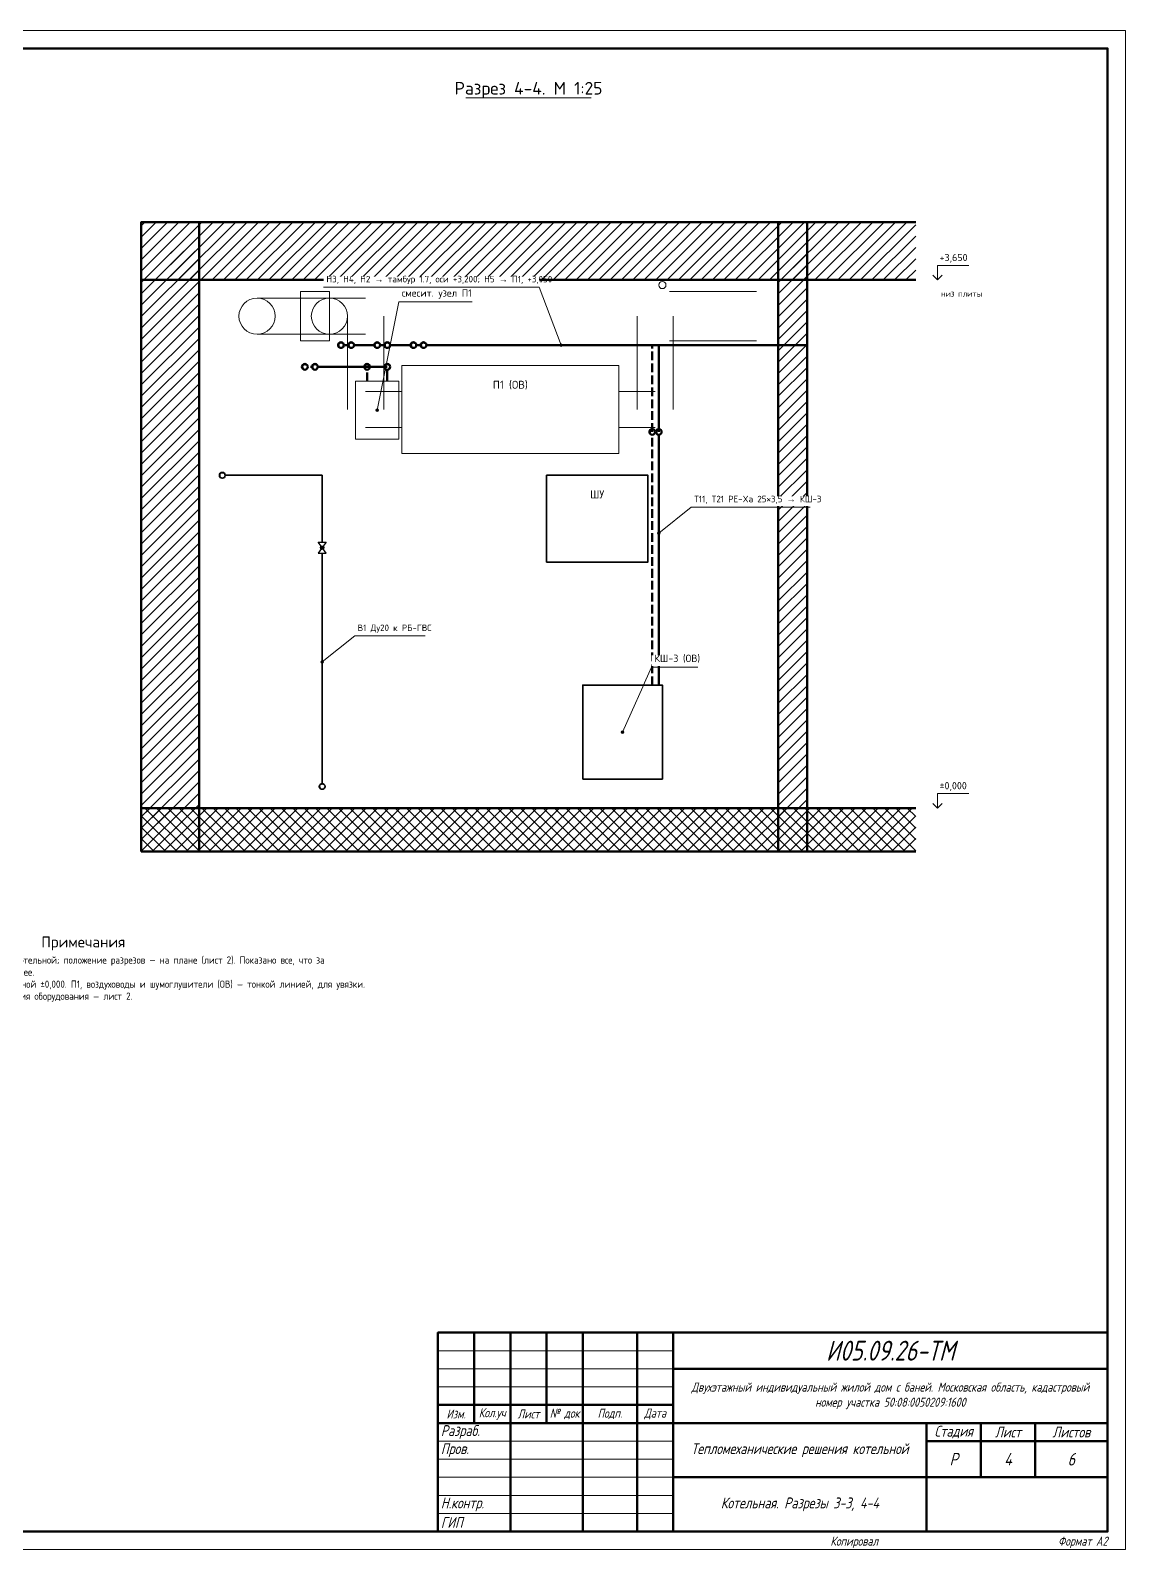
# Paper-space layout 'Лист' of a CAD drawing. Header units: millimetres. Extents: x 0 to 594, y 0 to 420.
# Drawn here: x 291.4 to 594, y 0 to 420 of the extents above; entities that cross this region are included whole.
import ezdxf
from ezdxf.enums import TextEntityAlignment as Align

# ---------------------------------------------------------------- set-up
doc = ezdxf.new("R2010")
doc.units = ezdxf.units.MM
doc.linetypes.add('ОВ_ШТРИХ', pattern=[330, 240, -90])
for name, color, linetype, lineweight in [('Рамка', 7, 'Continuous', 50), ('Таблицы', 7, 'Continuous', 18), ('Текст', 7, 'Continuous', 18), ('ТМ_арматура', 7, 'Continuous', 25), ('ТМ_В1', 150, 'Continuous', 35), ('ТМ_марки', 7, 'Continuous', 18), ('ТМ_оборуд', 7, 'Continuous', 35), ('ТМ_ОВ', 8, 'Continuous', 13), ('ТМ_размеры', 7, 'Continuous', 13), ('ТМ_стены', 7, 'Continuous', 50), ('ТМ_Т1', 1, 'Continuous', 50), ('ТМ_Т11', 30, 'Continuous', 50), ('ТМ_Т2', 5, 'Continuous', 50), ('ТМ_Т21', 4, 'Continuous', 50), ('ТМ_штрих', 8, 'Continuous', 13), ('Тонкие', 8, 'Continuous', 13)]:
    doc.layers.add(name, color=color, linetype=linetype, lineweight=lineweight)
doc.styles.add('GOST', font='isocpeur.ttf', dxfattribs={"width": 0.9})
doc.styles.add('GOST_I', font='isocpeur.ttf', dxfattribs={"width": 0.8})

psp = doc.layouts.new('Лист')

# ---------------------------------------------------------------- hatches: boundary and pattern name
at = {"layer": 'ТМ_марки'}
h = psp.add_hatch(color=7, dxfattribs=at)
edge = h.paths.add_edge_path()
edge.add_arc((438, 333), 0.35, 0, 360)
h = psp.add_hatch(color=7, dxfattribs=at)
edge = h.paths.add_edge_path()
edge.add_arc((387.2, 315), 0.35, 0, 360)
h = psp.add_hatch(color=7, dxfattribs=at)
edge = h.paths.add_edge_path()
edge.add_arc((465, 281), 0.35, 0, 360)
h = psp.add_hatch(color=7, dxfattribs=at)
edge = h.paths.add_edge_path()
edge.add_arc((372, 245.4), 0.35, 0, 360)
at = {"layer": 'ТМ_штрих'}
h = psp.add_hatch(dxfattribs=at)
h.set_pattern_fill('ANSI31', scale=0.7)
h.paths.add_polyline_path([(322, 193), (337.992, 193), (337.992, 367), (322, 367)])
h = psp.add_hatch(dxfattribs=at)
h.set_pattern_fill('ANSI31', scale=0.7)
h.paths.add_polyline_path([(322, 351), (536, 351), (536, 367), (322, 367)])
h = psp.add_hatch(dxfattribs=at)
h.set_pattern_fill('ANSI31', scale=0.7)
h.paths.add_polyline_path([(497.992, 193), (505.992, 193), (505.992, 367), (497.992, 367)])
h = psp.add_hatch(dxfattribs=at)
h.set_pattern_fill('ANSI37', scale=0.7)
h.paths.add_polyline_path([(322, 193), (536, 193), (536, 205), (322, 205)])

# ---------------------------------------------------------------- linework, layer by layer
at = {"layer": 'Рамка', "lineweight": 50}
for points in [[(20, 5), (589, 5), (589, 415), (20, 415)], [(404, 5), (589, 5), (589, 60), (404, 60)]]:
    psp.add_lwpolyline(points, close=True, dxfattribs=at)
at = {"layer": 'Таблицы', "lineweight": 18}
for p, q in [((411.675, 401.375), (446.325, 401.375)), ((404, 55), (469, 55)), ((404, 50), (469, 50)), ((404, 45), (469, 45)), ((404, 30), (469, 30)), ((404, 25), (469, 25)), ((404, 20), (469, 20)), ((404, 15), (469, 15)), ((404, 10), (469, 10))]:
    psp.add_line(p, q, dxfattribs=at)
at = {"layer": 'Таблицы', "lineweight": 50}
for p, q in [((414, 35), (414, 60)), ((424, 5), (424, 60)), ((434, 35), (434, 60)), ((444, 5), (444, 60)), ((459, 5), (459, 60)), ((469, 5), (469, 60)), ((469, 50), (589, 50)), ((404, 40), (469, 40)), ((404, 35), (589, 35)), ((539, 5), (539, 35)), ((554, 20), (554, 35)), ((569, 20), (569, 35)), ((539, 30), (589, 30)), ((469, 20), (589, 20))]:
    psp.add_line(p, q, dxfattribs=at)
at = {"layer": 'ТМ_В1'}
for points in [[(372, 297), (344.4, 297)], [(372, 211), (372, 297)]]:
    psp.add_lwpolyline(points, dxfattribs=at)
at = {"layer": 'ТМ_марки'}
for points in [[(438, 333), (432, 349)], [(465, 281), (474, 288.2)], [(372, 245.4), (381, 252.6)]]:
    psp.add_lwpolyline(points, dxfattribs=at)
for centre in [(438, 333), (387.2, 315), (465, 281), (372, 245.4)]:
    psp.add_circle(centre, 0.35, dxfattribs=at)
at = {"layer": 'ТМ_ОВ'}
for points in [[(354, 346), (384, 346)], [(384, 346), (374, 346)], [(492, 347.8), (468, 347.8)], [(492, 347.8), (468, 347.8)], [(379, 341), (379, 315.2)], [(379, 315.2), (379, 341)], [(389, 341), (389, 315.2)], [(389, 315.2), (389, 341)], [(459, 315.2), (459, 341)], [(459, 341), (459, 315.2)], [(469, 315.2), (469, 341)], [(469, 341), (469, 315.2)], [(354, 336), (384, 336)], [(384, 336), (374, 336)], [(492, 334.2), (468, 334.2)], [(492, 334.2), (468, 334.2)], [(384, 320.2), (394, 320.2)], [(394, 320.2), (384, 320.2)], [(454, 320.2), (464, 320.2)], [(464, 320.2), (454, 320.2)], [(384, 310.2), (394, 310.2)], [(394, 310.2), (384, 310.2)], [(454, 310.2), (464, 310.2)], [(464, 310.2), (454, 310.2)]]:
    psp.add_lwpolyline(points, dxfattribs=at)
for points in [[(366, 334.2), (374, 334.2), (374, 347.8), (366, 347.8)], [(394, 303), (454, 303), (454, 327.4), (394, 327.4)], [(381.2, 307), (393.2, 307), (393.2, 323), (381.2, 323)]]:
    psp.add_lwpolyline(points, close=True, dxfattribs=at)
for centre, radius in [((466, 349.6), 1), ((354, 341), 5), ((374, 341), 5)]:
    psp.add_circle(centre, radius, dxfattribs=at)
at = {"layer": 'ТМ_размеры'}
for points in [[(542, 351), (542, 355)], [(542, 355), (550.64, 355)], [(540.7, 352.3), (542, 351), (543.3, 352.3)], [(540.7, 206.3), (542, 205), (543.3, 206.3)], [(542, 205), (542, 209)], [(542, 209), (550.64, 209)]]:
    psp.add_lwpolyline(points, dxfattribs=at)
at = {"layer": 'ТМ_стены'}
for points in [[(322, 193), (337.992, 193), (337.992, 367), (322, 367)], [(497.992, 193), (505.992, 193), (505.992, 367), (497.992, 367)]]:
    psp.add_lwpolyline(points, close=True, dxfattribs=at)
for points in [[(322, 367), (536, 367)], [(322, 351), (536, 351)], [(322, 205), (536, 205)], [(322, 193), (536, 193)]]:
    psp.add_lwpolyline(points, dxfattribs=at)
at = {"layer": 'ТМ_Т1'}
for points in [[(380, 333), (506, 333)], [(400, 333), (506, 333)], [(390, 327), (390, 323)]]:
    psp.add_lwpolyline(points, dxfattribs=at)
at = {"layer": 'ТМ_Т11'}
psp.add_lwpolyline([(390, 333), (506, 333)], dxfattribs=at)
at = {"layer": 'ТМ_Т2', "linetype": 'ОВ_ШТРИХ', "ltscale": 0.01}
for points in [[(506, 333), (377.2, 333)], [(506, 333), (397.2, 333)], [(384.4, 323), (384.4, 327)]]:
    psp.add_lwpolyline(points, dxfattribs=at)
at = {"layer": 'ТМ_Т21', "linetype": 'ОВ_ШТРИХ', "ltscale": 0.01}
psp.add_lwpolyline([(506, 333), (387.2, 333)], dxfattribs=at)
at = {"layer": 'Тонкие'}
psp.add_lwpolyline([(0, 0), (594, 0), (594, 420), (0, 420)], close=True, dxfattribs=at)

# ---------------------------------------------------------------- texts
at = {"layer": 'Текст', "style": 'GOST'}
for s, height, p in [('Разрез 4-4. М 1:25', 3.5, (429, 404)), ('Примечания', 3, (306, 168))]:
    psp.add_text(s, height=height, dxfattribs=at).set_placement(p, align=Align.MIDDLE_CENTER)
at = {"layer": 'Текст'}
for s, insert, char_height, width, attachment_point, style in [('1. Разрезы получены проекцией 3D-модели котельной; положение разрезов — на плане (лист 2). Показано все, что за плоскостью разреза; ближнее закрывает дальнее.\\P2. Отметки — оси труб от чистого пола топочной ±0,000. П1, воздуховоды и шумоглушители (ОВ) — тонкой линией, для увязки.\\P3. Условные обозначения — лист 1; экспликация оборудования — лист 2.', (236, 164), 2, 140, 1, 'GOST'), ('{\\W0.8;\\Q15;Двухэтажный индивидуальный жилой дом с баней. Московская область, кадастровый номер участка 50:08:0050209:1600}', (529, 42.5), 2.5, 116, 5, 'GOST_I'), ('{\\W0.8;\\Q15;Тепломеханические решения котельной}', (504, 27.5), 3, 66, 5, 'GOST_I'), ('{\\W0.8;\\Q15;Котельная. Разрезы 3-3, 4-4}', (504, 12.5), 3, 66, 5, 'GOST_I')]:
    psp.add_mtext(s, dxfattribs=dict(at, insert=insert, char_height=char_height, width=width, attachment_point=attachment_point, style=style))
at = {"layer": 'Текст', "style": 'GOST_I'}
for s, insert, char_height, attachment_point in [('{\\W0.8;\\Q15;И05.09.26-ТМ}', (529, 55), 5.5, 5), ('{\\W0.8;\\Q15;Изм.}', (409, 37.5), 2.5, 5), ('{\\W0.8;\\Q15;Кол.уч}', (419, 37.5), 2.5, 5), ('{\\W0.8;\\Q15;Лист}', (429, 37.5), 2.5, 5), ('{\\W0.8;\\Q15;№ док}', (439, 37.5), 2.5, 5), ('{\\W0.8;\\Q15;Подп.}', (451.5, 37.5), 2.5, 5), ('{\\W0.8;\\Q15;Дата}', (464, 37.5), 2.5, 5), ('{\\W0.8;\\Q15;Разраб.}', (404.8, 32.5), 3, 4), ('{\\W0.8;\\Q15;Стадия}', (546.5, 32.5), 3, 5), ('{\\W0.8;\\Q15;Лист}', (561.5, 32.5), 3, 5), ('{\\W0.8;\\Q15;Листов}', (579, 32.5), 3, 5), ('{\\W0.8;\\Q15;Пров.}', (404.8, 27.5), 3, 4), ('{\\W0.8;\\Q15;}', (424.8, 32.5), 3, 4), ('{\\W0.8;\\Q15;}', (459.6, 32.5), 3, 4), ('{\\W0.8;\\Q15;}', (424.8, 27.5), 3, 4), ('{\\W0.8;\\Q15;}', (459.6, 27.5), 3, 4), ('{\\W0.8;\\Q15;Р}', (546.5, 25), 3.5, 5), ('{\\W0.8;\\Q15;4}', (561.5, 25), 3.5, 5), ('{\\W0.8;\\Q15;6}', (579, 25), 3.5, 5), ('{\\W0.8;\\Q15;Н.контр.}', (404.8, 12.5), 3, 4), ('{\\W0.8;\\Q15;ГИП}', (404.8, 7.5), 3, 4), ('{\\W0.8;\\Q15;}', (424.8, 12.5), 3, 4), ('{\\W0.8;\\Q15;}', (459.6, 12.5), 3, 4), ('{\\W0.8;\\Q15;}', (424.8, 7.5), 3, 4), ('{\\W0.8;\\Q15;}', (459.6, 7.5), 3, 4), ('{\\W0.8;\\Q15;Копировал}', (519, 2), 2.5, 5), ('{\\W0.8;\\Q15;Формат А2}', (589, 2), 2.5, 6)]:
    psp.add_mtext(s, dxfattribs=dict(at, insert=insert, char_height=char_height, attachment_point=attachment_point))
at = {"layer": 'ТМ_марки', "style": 'GOST'}
psp.add_text('П1 (ОВ)', height=2.2, dxfattribs=at).set_placement((424, 322.032), align=Align.MIDDLE_CENTER)
at = {"layer": 'ТМ_размеры', "style": 'GOST'}
for s, p in [('+3,650', (542.6, 355.6)), ('±0,000', (542.6, 209.6))]:
    psp.add_text(s, height=2, dxfattribs=at).set_placement(p, align=Align.BOTTOM_LEFT)
psp.add_text('низ плиты', height=1.6, dxfattribs=at).set_placement((543, 348), align=Align.TOP_LEFT)

# ---------------------------------------------------------------- next in the draw order: wipeouts: each hides what was drawn before it
for points in [[(376.64, 332.44), (377.76, 332.44), (377.76, 333.56), (376.64, 333.56)], [(386.64, 332.44), (387.76, 332.44), (387.76, 333.56), (386.64, 333.56)], [(396.64, 332.44), (397.76, 332.44), (397.76, 333.56), (396.64, 333.56)], [(383.84, 326.44), (384.96, 326.44), (384.96, 327.56), (383.84, 327.56)], [(389.44, 326.44), (390.56, 326.44), (390.56, 327.56), (389.44, 327.56)], [(343.84, 296.44), (344.96, 296.44), (344.96, 297.56), (343.84, 297.56)], [(474, 288.5), (506.848, 288.5), (506.848, 291.15), (474, 291.15)], [(370.9, 275.5), (373.1, 275.5), (373.1, 278.5), (370.9, 278.5)], [(381, 252.9), (400.456, 252.9), (400.456, 255.55), (381, 255.55)], [(444, 213), (466, 213), (466, 239), (444, 239)], [(371.44, 210.44), (372.56, 210.44), (372.56, 211.56), (371.44, 211.56)]]:
    psp.add_wipeout(points)

# ---------------------------------------------------------------- next in the draw order: hatches: boundary and pattern name
at = {"layer": 'ТМ_арматура'}
h = psp.add_hatch(color=7, dxfattribs=at)
edge = h.paths.add_edge_path()
edge.add_arc((372, 277), 0.5, 0, 360)
at = {"layer": 'ТМ_марки'}
h = psp.add_hatch(color=7, dxfattribs=at)
edge = h.paths.add_edge_path()
edge.add_arc((455, 226), 0.35, 0, 360)

# ---------------------------------------------------------------- next in the draw order: linework, layer by layer
at = {"layer": 'ТМ_арматура'}
for points in [[(372, 277), (370.9, 278.5), (373.1, 278.5)], [(372, 277), (370.9, 275.5), (373.1, 275.5)]]:
    psp.add_lwpolyline(points, close=True, dxfattribs=at)
psp.add_circle((372, 277), 0.5, dxfattribs=at)
at = {"layer": 'ТМ_В1'}
for centre in [(344.4, 297), (372, 211)]:
    psp.add_circle(centre, 0.8, dxfattribs=at)
at = {"layer": 'ТМ_марки'}
for points in [[(474, 288.2), (506.848, 288.2)], [(381, 252.6), (400.456, 252.6)], [(455, 226), (463, 244)]]:
    psp.add_lwpolyline(points, dxfattribs=at)
psp.add_circle((455, 226), 0.35, dxfattribs=at)
at = {"layer": 'ТМ_оборуд'}
psp.add_lwpolyline([(444, 213), (466, 213), (466, 239), (444, 239)], close=True, dxfattribs=at)
at = {"layer": 'ТМ_Т1'}
psp.add_lwpolyline([(370, 327), (390, 327)], dxfattribs=at)
psp.add_circle((390, 327), 0.8, dxfattribs=at)
at = {"layer": 'ТМ_Т11'}
psp.add_lwpolyline([(465, 309), (465, 239)], dxfattribs=at)
at = {"layer": 'ТМ_Т2', "linetype": 'ОВ_ШТРИХ', "ltscale": 0.01}
psp.add_lwpolyline([(384.4, 327), (367.2, 327)], dxfattribs=at)
at = {"layer": 'ТМ_Т2'}
for centre in [(377.2, 333), (397.2, 333), (384.4, 327)]:
    psp.add_circle(centre, 0.8, dxfattribs=at)
at = {"layer": 'ТМ_Т21', "linetype": 'ОВ_ШТРИХ', "ltscale": 0.01}
psp.add_lwpolyline([(463.2, 239), (463.2, 309)], dxfattribs=at)
at = {"layer": 'ТМ_Т21'}
psp.add_circle((387.2, 333), 0.8, dxfattribs=at)

# ---------------------------------------------------------------- next in the draw order: texts
at = {"layer": 'ТМ_марки', "style": 'GOST'}
for s, p in [('Т11, Т21 PE-Xa 25×3,5 → КШ-3', (474.8, 289)), ('В1 Ду20 к РБ-ГВС', (381.8, 253.4))]:
    psp.add_text(s, height=1.8, dxfattribs=at).set_placement(p, align=Align.BOTTOM_LEFT)

# ---------------------------------------------------------------- next in the draw order: wipeouts: each hides what was drawn before it
for points in [[(379.44, 332.44), (380.56, 332.44), (380.56, 333.56), (379.44, 333.56)], [(389.44, 332.44), (390.56, 332.44), (390.56, 333.56), (389.44, 333.56)], [(399.44, 332.44), (400.56, 332.44), (400.56, 333.56), (399.44, 333.56)], [(366.64, 326.44), (367.76, 326.44), (367.76, 327.56), (366.64, 327.56)], [(462.64, 308.44), (463.76, 308.44), (463.76, 309.56), (462.64, 309.56)], [(434, 273), (462, 273), (462, 297), (434, 297)], [(463, 244.3), (475.76, 244.3), (475.76, 247.2), (463, 247.2)]]:
    psp.add_wipeout(points)

# ---------------------------------------------------------------- next in the draw order: linework, layer by layer
at = {"layer": 'ТМ_марки'}
for points in [[(387.2, 315), (393.2, 345)], [(463, 244), (475.76, 244)]]:
    psp.add_lwpolyline(points, dxfattribs=at)
at = {"layer": 'ТМ_оборуд'}
psp.add_lwpolyline([(434, 273), (462, 273), (462, 297), (434, 297)], close=True, dxfattribs=at)
at = {"layer": 'ТМ_Т1'}
for centre in [(380, 333), (400, 333)]:
    psp.add_circle(centre, 0.8, dxfattribs=at)
at = {"layer": 'ТМ_Т11'}
psp.add_circle((390, 333), 0.8, dxfattribs=at)
at = {"layer": 'ТМ_Т2'}
psp.add_circle((367.2, 327), 0.8, dxfattribs=at)
at = {"layer": 'ТМ_Т21'}
psp.add_circle((463.2, 309), 0.8, dxfattribs=at)

# ---------------------------------------------------------------- next in the draw order: texts
at = {"layer": 'ТМ_марки', "style": 'GOST'}
psp.add_text('ШУ', height=2.2, dxfattribs=at).set_placement((448, 291.72), align=Align.MIDDLE_CENTER)
psp.add_text('КШ-3 (ОВ)', height=2, dxfattribs=at).set_placement((463.8, 244.8), align=Align.BOTTOM_LEFT)

# ---------------------------------------------------------------- next in the draw order: wipeouts: each hides what was drawn before it
for points in [[(393.2, 345.3), (413.4, 345.3), (413.4, 348.2), (393.2, 348.2)], [(369.44, 326.44), (370.56, 326.44), (370.56, 327.56), (369.44, 327.56)], [(464.44, 308.44), (465.56, 308.44), (465.56, 309.56), (464.44, 309.56)]]:
    psp.add_wipeout(points)

# ---------------------------------------------------------------- next in the draw order: linework, layer by layer
at = {"layer": 'ТМ_марки'}
psp.add_lwpolyline([(393.2, 345), (413.4, 345)], dxfattribs=at)
at = {"layer": 'ТМ_Т1'}
psp.add_circle((370, 327), 0.8, dxfattribs=at)
at = {"layer": 'ТМ_Т11'}
psp.add_lwpolyline([(465, 333), (465, 309)], dxfattribs=at)
psp.add_circle((465, 309), 0.8, dxfattribs=at)
at = {"layer": 'ТМ_Т21', "linetype": 'ОВ_ШТРИХ', "ltscale": 0.01}
psp.add_lwpolyline([(463.2, 309), (463.2, 333)], dxfattribs=at)

# ---------------------------------------------------------------- next in the draw order: texts
at = {"layer": 'ТМ_марки', "style": 'GOST'}
psp.add_text('смесит. узел П1', height=2, dxfattribs=at).set_placement((394, 345.8), align=Align.BOTTOM_LEFT)

# ---------------------------------------------------------------- next in the draw order: wipeouts: each hides what was drawn before it
psp.add_wipeout([(372.368, 349.3), (432, 349.3), (432, 351.95), (372.368, 351.95)])

# ---------------------------------------------------------------- next in the draw order: linework, layer by layer
at = {"layer": 'ТМ_марки'}
psp.add_lwpolyline([(372.368, 349), (432, 349)], dxfattribs=at)

# ---------------------------------------------------------------- next in the draw order: texts
at = {"layer": 'ТМ_марки', "style": 'GOST'}
psp.add_text('Н3, Н4, Н2 → тамбур 1.7, оси +3,200; Н5 → П1, +3,050', height=1.8, dxfattribs=at).set_placement((373.168, 349.8), align=Align.BOTTOM_LEFT)

doc.saveas('drawing.dxf')
